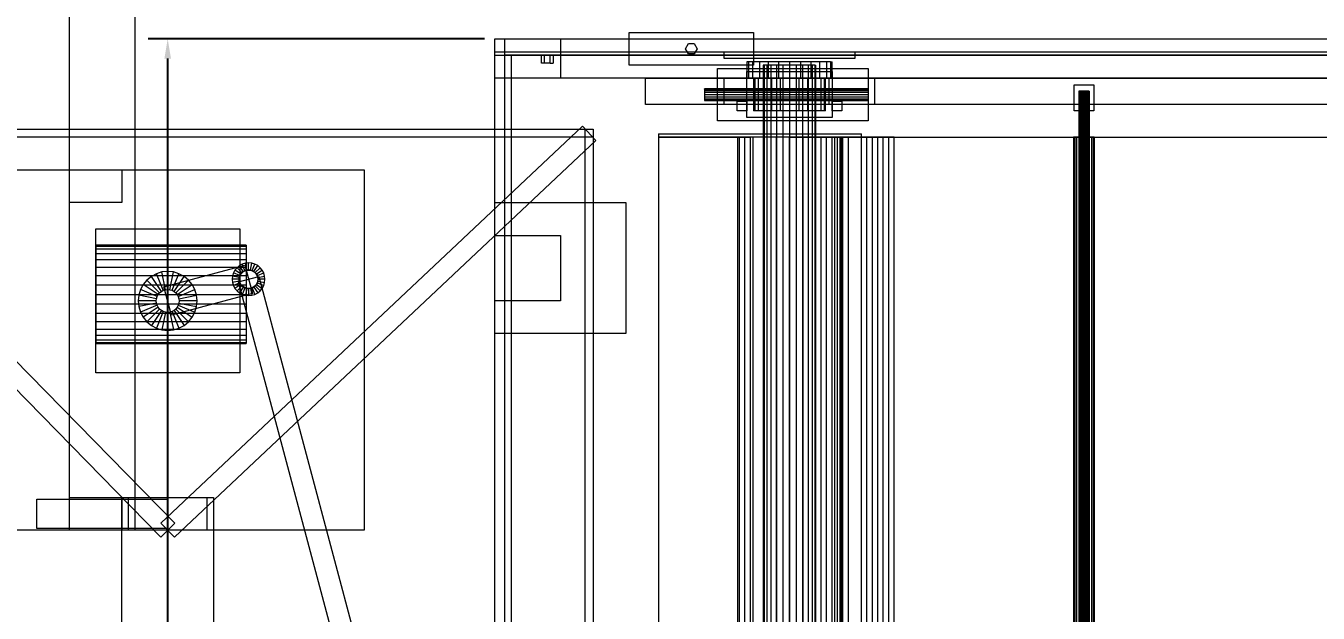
# Model space of a CAD drawing. Header units: millimetres. Extents: x -191664 to 191490, y -197311 to 10263.
# Drawn here: x 388 to 2362, y -130177 to -129280 of the extents above; entities that cross this region are included whole.
import ezdxf

# ---------------------------------------------------------------- set-up
doc = ezdxf.new("R2010")
doc.units = ezdxf.units.MM
for name, color, linetype, lineweight in [('COTAS_O', 1, 'Continuous', 0), ('DET_secador_superior', 7, 'Continuous', 0), ('R15_COTAS_TRANSPORTE_P', 1, 'Continuous', 0)]:
    doc.layers.add(name, color=color, linetype=linetype, lineweight=lineweight)
doc.dimstyles.new('PLANTA_20', dxfattribs={"dimtxt": 50, "dimasz": 30, "dimexe": 30, "dimexo": 16, "dimgap": 20, "dimtad": 1, "dimtih": 1, "dimtoh": 1, "dimdec": 1, "dimzin": 0, "dimdsep": 46, "dimcen": 0.09, "dimadec": 0, "dimazin": 0, "dimtfac": 1, "dimtdec": 4, "dimtofl": 0, "dimtmove": 0, "dimatfit": 3, "dimfxl": 1, "dimtolj": 1, "dimtzin": 0, "dimarcsym": 0})

# ---------------------------------------------------------------- blocks, each defined once
blk = doc.blocks.new('*D94')
at = {"layer": 'COTAS_O', "color": 0, "lineweight": -2, "transparency": 16777216}
for p, q in [((1088.7, -129300), (574.7, -129300)), ((604.7, -132070), (604.7, -129330)), ((1088.7, -132100), (574.7, -132100))]:
    blk.add_line(p, q, dxfattribs=at)
at = {"layer": 'COTAS_O', "color": 0, "transparency": 16777216}
for points in [[(599.7, -129330), (609.7, -129330), (604.7, -129300)], [(599.7, -132070), (609.7, -132070), (604.7, -132100)]]:
    blk.add_solid(points, dxfattribs=at)
at = {"layer": 'Defpoints', "color": 0, "transparency": 16777216}
for p in [(604.7, -129300), (1104.7, -129300), (1104.7, -132100)]:
    blk.add_point(p, dxfattribs=at)
blk = doc.blocks.new('*D131')
at = {"layer": 'Defpoints', "color": 0, "transparency": 16777216}
for p in [(1100, -183968.1), (1139.8, -184162.7), (1104.6, -184212), (1304.6, -184212), (1304.6, -184212)]:
    blk.add_point(p, dxfattribs=at)
at = {"layer": 'R15_COTAS_TRANSPORTE_P', "color": 0, "lineweight": -2, "transparency": 16777216}
blk.add_arc((1304.6, -184212), 172, 140.0034, 169.9966, dxfattribs=at)
at = {"layer": 'R15_COTAS_TRANSPORTE_P', "color": 0, "transparency": 16777216}
for points in [[(1169.3, -184097.9), (1176.3, -184105), (1194, -184080.2)], [(1140.2, -184182.6), (1130.2, -184181.7), (1132.6, -184212)]]:
    blk.add_solid(points, dxfattribs=at)
blk = doc.blocks.new('*D132')
at = {"layer": 'Defpoints', "color": 0, "transparency": 16777216}
for p in [(-500, -194490), (-500, -194490), (500, -194490), (203.3, -194656.7), (439.7, -194832)]:
    blk.add_point(p, dxfattribs=at)
at = {"layer": 'R15_COTAS_TRANSPORTE_P', "color": 0, "lineweight": -2, "transparency": 16777216}
blk.add_arc((-500, -194490), 722.8, 342.3783, 357.6217, dxfattribs=at)
at = {"layer": 'R15_COTAS_TRANSPORTE_P', "color": 0, "transparency": 16777216}
for points in [[(217.2, -194519.9), (227.1, -194520.1), (222.8, -194490)], [(193.6, -194710.4), (184.1, -194707.2), (179.2, -194737.2)]]:
    blk.add_solid(points, dxfattribs=at)
blk = doc.blocks.new('*D133')
at = {"layer": 'Defpoints', "color": 0, "transparency": 16777216}
for p in [(439.7, -194148), (217.9, -194406.1), (-500, -194490), (-500, -194490), (500, -194490)]:
    blk.add_point(p, dxfattribs=at)
at = {"layer": 'R15_COTAS_TRANSPORTE_P', "color": 0, "lineweight": -2, "transparency": 16777216}
blk.add_arc((-500, -194490), 722.8, 2.3783, 17.6217, dxfattribs=at)
at = {"layer": 'R15_COTAS_TRANSPORTE_P', "color": 0, "transparency": 16777216}
for points in [[(184.1, -194272.8), (193.6, -194269.6), (179.2, -194242.8)], [(227.1, -194459.9), (217.2, -194460.1), (222.8, -194490)]]:
    blk.add_solid(points, dxfattribs=at)

msp = doc.modelspace()

# ---------------------------------------------------------------- linework, layer by layer
at = {"layer": 'DET_secador_superior', "color": 253, "true_color": 0xa6b3ba}
for p, q in [((454.71, -130050), (454.71, -129000)), ((554.71, -129000), (554.71, -130050)), ((1242.71, -129450), (1242.71, -129438)), ((1254.71, -129450), (1242.71, -129450)), ((354.71, -129500), (904.71, -129500)), ((454.71, -129550), (454.71, -129500)), ((454.71, -129500), (534.71, -129500)), ((534.71, -129500), (534.71, -129550)), ((904.71, -129500), (904.71, -130050)), ((534.71, -129550), (454.71, -129550)), ((454.71, -130050), (454.71, -130000)), ((454.71, -130000), (534.71, -130000)), ((534.71, -130610), (534.71, -130000)), ((534.71, -130000), (674.71, -130000)), ((534.71, -130000), (534.71, -130050)), ((544.71, -130050), (544.71, -130000)), ((544.71, -130000), (664.71, -130000)), ((664.71, -130000), (664.71, -130050)), ((674.71, -130000), (674.71, -130610)), ((904.71, -130050), (354.71, -130050)), ((554.71, -130050), (454.71, -130050)), ((534.71, -130050), (454.71, -130050)), ((664.71, -130050), (544.71, -130050))]:
    msp.add_line(p, q, dxfattribs=at)
at = {"layer": 'DET_secador_superior', "color": 9, "true_color": 0xb8c6c1}
for p, q in [((1104.71, -132100), (1104.71, -129300)), ((1104.71, -129300), (20854.71, -129300)), ((1104.71, -132075), (1104.71, -129325)), ((1104.71, -129325), (1129.71, -129325)), ((1129.71, -129325), (1129.71, -132075))]:
    msp.add_line(p, q, dxfattribs=at)
at = {"layer": 'DET_secador_superior', "color": 251, "true_color": 0x536a64}
for p, q in [((1104.71, -129360), (1104.71, -129300)), ((1104.71, -129300), (21104.71, -129300)), ((1104.71, -129300), (1204.71, -129300)), ((1204.71, -129300), (1204.71, -129360)), ((1104.71, -129360), (1104.71, -129320)), ((1104.71, -129320), (21104.71, -129320)), ((21104.71, -129360), (1104.71, -129360)), ((1204.71, -129360), (1104.71, -129360)), ((1104.71, -129700), (1104.71, -129600)), ((1104.71, -129600), (1204.71, -129600)), ((1204.71, -129600), (1204.71, -129700)), ((1204.71, -129700), (1104.71, -129700))]:
    msp.add_line(p, q, dxfattribs=at)
at = {"layer": 'DET_secador_superior', "color": 254, "true_color": 0xd8e0dc}
for p, q in [((1119.71, -129325), (1119.71, -129300)), ((1119.71, -129300), (2756.38, -129300)), ((2756.38, -129325), (1119.71, -129325))]:
    msp.add_line(p, q, dxfattribs=at)
at = {"layer": 'DET_secador_superior', "color": 142, "true_color": 0x159eb4}
for p, q in [((1309.71, -129340), (1309.71, -129290)), ((1309.71, -129290), (1499.71, -129290)), ((1499.71, -129290), (1499.71, -129340)), ((1499.71, -129340), (1309.71, -129340))]:
    msp.add_line(p, q, dxfattribs=at)
at = {"layer": 'DET_secador_superior', "color": 253, "true_color": 0xaab5b9}
for p, q in [((1119.71, -132075), (1119.71, -129325)), ((1119.71, -129325), (2504.71, -129325))]:
    msp.add_line(p, q, dxfattribs=at)
at = {"layer": 'DET_secador_superior', "color": 43, "true_color": 0xe7bf45}
for p, q in [((1180.21, -129325), (1175.71, -129325)), ((1175.71, -129337), (1175.71, -129325)), ((1189.21, -129325), (1180.21, -129325)), ((1180.21, -129337), (1180.21, -129325)), ((1193.71, -129325), (1189.21, -129325)), ((1189.21, -129337), (1189.21, -129325)), ((1193.71, -129325), (1193.71, -129337)), ((1395.71, -129315), (1400.21, -129307.21)), ((1400.21, -129322.79), (1395.71, -129315)), ((1400.21, -129307.21), (1409.21, -129307.21)), ((1409.21, -129322.79), (1400.21, -129322.79)), ((1409.21, -129307.21), (1413.71, -129315)), ((1413.71, -129315), (1409.21, -129322.79)), ((1180.21, -129337), (1175.71, -129337)), ((1189.21, -129337), (1180.21, -129337)), ((1189.21, -129337), (1193.71, -129337))]:
    msp.add_line(p, q, dxfattribs=at)
at = {"layer": 'DET_secador_superior', "color": 33, "true_color": 0xb7a252}
for p, q in [((1454.71, -129330), (1454.71, -129320)), ((1454.71, -129320), (1654.71, -129320)), ((1654.71, -129320), (1654.71, -129330)), ((1654.71, -129330), (1454.71, -129330))]:
    msp.add_line(p, q, dxfattribs=at)
at = {"layer": 'DET_secador_superior', "color": 8, "true_color": 0x617680}
for p, q in [((1444.71, -129425), (1444.71, -129345)), ((1444.71, -129345), (1674.71, -129345)), ((1674.71, -129345), (1674.71, -129425)), ((1334.71, -129400), (1334.71, -129360)), ((1334.71, -129360), (1614.71, -129360)), ((1334.71, -129360), (1684.71, -129360)), ((1454.71, -129400), (1454.71, -129360)), ((1454.71, -129360), (20754.71, -129360)), ((1489.71, -129420), (1489.71, -129350)), ((1489.71, -129350), (1619.71, -129350)), ((1614.71, -129360), (1614.71, -129400)), ((1619.71, -129350), (1619.71, -129420)), ((1684.71, -129360), (1684.71, -129400)), ((1989.71, -129410), (1989.71, -129370)), ((1989.71, -129370), (2019.71, -129370)), ((2019.71, -129370), (2019.71, -129410)), ((1614.71, -129400), (1334.71, -129400)), ((1684.71, -129400), (1334.71, -129400)), ((20754.71, -129400), (1454.71, -129400)), ((1474.71, -129410), (1474.71, -129395)), ((1474.71, -129395), (1489.71, -129395)), ((1489.71, -129395), (1489.71, -129410)), ((1619.71, -129410), (1619.71, -129395)), ((1619.71, -129395), (1634.71, -129395)), ((1634.71, -129395), (1634.71, -129410)), ((1674.71, -129425), (1444.71, -129425)), ((1489.71, -129410), (1474.71, -129410)), ((1619.71, -129420), (1489.71, -129420)), ((1634.71, -129410), (1619.71, -129410)), ((2019.71, -129410), (1989.71, -129410))]:
    msp.add_line(p, q, dxfattribs=at)
at = {"layer": 'DET_secador_superior', "color": 55, "true_color": 0xb2a258}
for p, q in [((1491.93, -129335), (1489.71, -129335)), ((1489.71, -129335), (1489.71, -129360)), ((1498.42, -129335), (1491.93, -129335)), ((1491.93, -129335), (1491.93, -129360)), ((1508.75, -129335), (1498.42, -129335)), ((1498.42, -129335), (1498.42, -129360)), ((1522.21, -129335), (1508.75, -129335)), ((1508.75, -129335), (1508.75, -129360)), ((1537.89, -129335), (1522.21, -129335)), ((1522.21, -129335), (1522.21, -129360)), ((1554.71, -129335), (1537.89, -129335)), ((1537.89, -129335), (1537.89, -129360)), ((1571.54, -129335), (1554.71, -129335)), ((1554.71, -129335), (1554.71, -129360)), ((1587.21, -129335), (1571.54, -129335)), ((1571.54, -129335), (1571.54, -129360)), ((1600.67, -129335), (1587.21, -129335)), ((1587.21, -129335), (1587.21, -129360)), ((1611, -129335), (1600.67, -129335)), ((1600.67, -129335), (1600.67, -129360)), ((1617.5, -129335), (1611, -129335)), ((1611, -129335), (1611, -129360)), ((1617.5, -129335), (1619.71, -129335)), ((1617.5, -129335), (1617.5, -129360)), ((1619.71, -129360), (1619.71, -129335)), ((1491.93, -129360), (1489.71, -129360)), ((1498.42, -129360), (1491.93, -129360)), ((1508.75, -129360), (1498.42, -129360)), ((1522.21, -129360), (1508.75, -129360)), ((1537.89, -129360), (1522.21, -129360)), ((1554.71, -129360), (1537.89, -129360)), ((1571.54, -129360), (1554.71, -129360)), ((1587.21, -129360), (1571.54, -129360)), ((1600.67, -129360), (1587.21, -129360)), ((1611, -129360), (1600.67, -129360)), ((1617.5, -129360), (1611, -129360)), ((1619.71, -129360), (1617.5, -129360))]:
    msp.add_line(p, q, dxfattribs=at)
at = {"layer": 'DET_secador_superior', "color": 253, "true_color": 0xa4b0b5}
for p, q in [((1516.08, -129340), (1514.71, -129340)), ((1514.71, -129340), (1514.71, -132060)), ((1520.07, -129340), (1516.08, -129340)), ((1516.08, -129340), (1516.08, -132060)), ((1526.43, -129340), (1520.07, -129340)), ((1520.07, -129340), (1520.07, -132060)), ((1534.71, -129340), (1526.43, -129340)), ((1526.43, -129340), (1526.43, -132060)), ((1544.36, -129340), (1534.71, -129340)), ((1534.71, -129340), (1534.71, -132060)), ((1554.71, -129340), (1544.36, -129340)), ((1544.36, -129340), (1544.36, -132060)), ((1565.06, -129340), (1554.71, -129340)), ((1554.71, -129340), (1554.71, -132060)), ((1574.71, -129340), (1565.06, -129340)), ((1565.06, -129340), (1565.06, -132060)), ((1583, -129340), (1574.71, -129340)), ((1574.71, -129340), (1574.71, -132060)), ((1589.35, -129340), (1583, -129340)), ((1583, -129340), (1583, -132060)), ((1593.35, -129340), (1589.35, -129340)), ((1589.35, -129340), (1589.35, -132060)), ((1593.35, -129340), (1594.71, -129340)), ((1593.35, -129340), (1593.35, -132060)), ((1594.71, -132060), (1594.71, -129340)), ((1501.59, -129360), (1499.71, -129360)), ((1499.71, -129360), (1499.71, -129410)), ((1507.08, -129360), (1501.59, -129360)), ((1501.59, -129360), (1501.59, -129410)), ((1515.82, -129360), (1507.08, -129360)), ((1507.08, -129360), (1507.08, -129410)), ((1527.21, -129360), (1515.82, -129360)), ((1515.82, -129360), (1515.82, -129410)), ((1540.48, -129360), (1527.21, -129360)), ((1527.21, -129360), (1527.21, -129410)), ((1554.71, -129360), (1540.48, -129360)), ((1540.48, -129360), (1540.48, -129410)), ((1568.95, -129360), (1554.71, -129360)), ((1554.71, -129360), (1554.71, -129410)), ((1582.21, -129360), (1568.95, -129360)), ((1568.95, -129360), (1568.95, -129410)), ((1593.6, -129360), (1582.21, -129360)), ((1582.21, -129360), (1582.21, -129410)), ((1602.34, -129360), (1593.6, -129360)), ((1593.6, -129360), (1593.6, -129410)), ((1607.84, -129360), (1602.34, -129360)), ((1602.34, -129360), (1602.34, -129410)), ((1607.84, -129360), (1609.71, -129360)), ((1607.84, -129360), (1607.84, -129410)), ((1609.71, -129410), (1609.71, -129360)), ((1996.98, -129380), (1996.71, -129380)), ((1996.71, -129380), (1996.71, -132020)), ((1997.78, -129380), (1996.98, -129380)), ((1996.98, -129380), (1996.98, -132020)), ((1999.06, -129380), (1997.78, -129380)), ((1997.78, -129380), (1997.78, -132020)), ((2000.71, -129380), (1999.06, -129380)), ((1999.06, -129380), (1999.06, -132020)), ((2002.64, -129380), (2000.71, -129380)), ((2000.71, -129380), (2000.71, -132020)), ((2004.71, -129380), (2002.64, -129380)), ((2002.64, -129380), (2002.64, -132020)), ((2006.78, -129380), (2004.71, -129380)), ((2004.71, -129380), (2004.71, -132020)), ((2008.71, -129380), (2006.78, -129380)), ((2006.78, -129380), (2006.78, -132020)), ((2010.37, -129380), (2008.71, -129380)), ((2008.71, -129380), (2008.71, -132020)), ((2011.64, -129380), (2010.37, -129380)), ((2010.37, -129380), (2010.37, -132020)), ((2012.44, -129380), (2011.64, -129380)), ((2011.64, -129380), (2011.64, -132020)), ((2012.44, -129380), (2012.71, -129380)), ((2012.44, -129380), (2012.44, -132020)), ((2012.71, -132020), (2012.71, -129380)), ((1501.59, -129410), (1499.71, -129410)), ((1507.08, -129410), (1501.59, -129410)), ((1515.82, -129410), (1507.08, -129410)), ((1527.21, -129410), (1515.82, -129410)), ((1540.48, -129410), (1527.21, -129410)), ((1554.71, -129410), (1540.48, -129410)), ((1568.95, -129410), (1554.71, -129410)), ((1582.21, -129410), (1568.95, -129410)), ((1593.6, -129410), (1582.21, -129410)), ((1602.34, -129410), (1593.6, -129410)), ((1607.84, -129410), (1602.34, -129410)), ((1609.71, -129410), (1607.84, -129410)), ((1477.92, -129450), (1475.21, -129450)), ((1475.21, -129450), (1475.21, -131950)), ((1485.86, -129450), (1477.92, -129450)), ((1477.92, -129450), (1477.92, -131950)), ((1498.5, -129450), (1485.86, -129450)), ((1485.86, -129450), (1485.86, -131950)), ((1514.96, -129450), (1498.5, -129450)), ((1498.5, -129450), (1498.5, -131950)), ((1534.14, -129450), (1514.96, -129450)), ((1514.96, -129450), (1514.96, -131950)), ((1554.71, -129450), (1534.14, -129450)), ((1534.14, -129450), (1534.14, -131950)), ((1575.29, -129450), (1554.71, -129450)), ((1594.46, -129450), (1575.29, -129450)), ((1575.29, -129450), (1575.29, -131950)), ((1610.93, -129450), (1594.46, -129450)), ((1594.46, -129450), (1594.46, -131950)), ((1623.56, -129450), (1610.93, -129450)), ((1610.93, -129450), (1610.93, -131950)), ((1631.5, -129450), (1623.56, -129450)), ((1623.56, -129450), (1623.56, -131950)), ((1631.5, -129450), (1634.21, -129450)), ((1631.5, -129450), (1631.5, -131950)), ((1634.21, -131950), (1634.21, -129450)), ((1989.26, -129450), (1988.71, -129450)), ((1988.71, -129450), (1988.71, -131950)), ((1990.86, -129450), (1989.26, -129450)), ((1989.26, -129450), (1989.26, -131950)), ((1993.4, -129450), (1990.86, -129450)), ((1990.86, -129450), (1990.86, -131950)), ((1996.71, -129450), (1993.4, -129450)), ((1993.4, -129450), (1993.4, -131950)), ((2000.57, -129450), (1996.71, -129450)), ((1996.71, -129450), (1996.71, -131950)), ((2004.71, -129450), (2000.57, -129450)), ((2000.57, -129450), (2000.57, -131950)), ((2008.85, -129450), (2004.71, -129450)), ((2004.71, -129450), (2004.71, -131950)), ((2012.71, -129450), (2008.85, -129450)), ((2008.85, -129450), (2008.85, -131950)), ((2016.03, -129450), (2012.71, -129450)), ((2012.71, -129450), (2012.71, -131950)), ((2018.57, -129450), (2016.03, -129450)), ((2016.03, -129450), (2016.03, -131950)), ((2020.17, -129450), (2018.57, -129450)), ((2018.57, -129450), (2018.57, -131950)), ((2020.17, -129450), (2020.71, -129450)), ((2020.17, -129450), (2020.17, -131950)), ((2020.71, -131950), (2020.71, -129450))]:
    msp.add_line(p, q, dxfattribs=at)
at = {"layer": 'DET_secador_superior', "color": 9, "true_color": 0xb2bdc0}
for p, q in [((1424.71, -129376.69), (1424.71, -129376)), ((1674.71, -129376), (1424.71, -129376)), ((1424.71, -129376.69), (1424.71, -129378.64)), ((1424.71, -129376.69), (1674.71, -129376.69)), ((1424.71, -129378.64), (1424.71, -129381.56)), ((1424.71, -129378.64), (1674.71, -129378.64)), ((1424.71, -129381.56), (1424.71, -129385)), ((1424.71, -129381.56), (1674.71, -129381.56)), ((1424.71, -129385), (1424.71, -129388.44)), ((1424.71, -129385), (1674.71, -129385)), ((1674.71, -129376), (1674.71, -129376.69)), ((1674.71, -129376.69), (1674.71, -129378.64)), ((1674.71, -129378.64), (1674.71, -129381.56)), ((1674.71, -129381.56), (1674.71, -129385)), ((1674.71, -129385), (1674.71, -129388.44)), ((1424.71, -129388.44), (1424.71, -129391.36)), ((1424.71, -129388.44), (1674.71, -129388.44)), ((1424.71, -129391.36), (1424.71, -129393.31)), ((1424.71, -129391.36), (1674.71, -129391.36)), ((1424.71, -129393.31), (1424.71, -129394)), ((1424.71, -129393.31), (1674.71, -129393.31)), ((1424.71, -129394), (1674.71, -129394)), ((1674.71, -129388.44), (1674.71, -129391.36)), ((1674.71, -129391.36), (1674.71, -129393.31)), ((1674.71, -129393.31), (1674.71, -129394))]:
    msp.add_line(p, q, dxfattribs=at)
at = {"layer": 'DET_secador_superior', "color": 33, "true_color": 0xb6a25b}
for p, q in [((4.71, -129438), (1254.71, -129438)), ((1242.71, -131250), (1242.71, -129438)), ((1242.71, -129438), (1254.71, -129438)), ((1254.71, -129438), (1254.71, -129450)), ((1254.71, -129438), (1254.71, -131250)), ((1254.71, -129450), (4.71, -129450))]:
    msp.add_line(p, q, dxfattribs=at)
at = {"layer": 'DET_secador_superior', "color": 8, "true_color": 0x667c87}
for p, q in [((21.42, -129433.5), (615.42, -130039.5)), ((594.43, -130039.08), (1238.43, -129433.08)), ((1238.43, -129433.08), (1258.99, -129454.92)), ((594, -130060.5), (0, -129454.5)), ((1258.99, -129454.92), (614.99, -130060.92)), ((404.71, -130047.5), (404.71, -130002.5)), ((404.71, -130002.5), (604.71, -130002.5)), ((604.71, -130002.5), (604.71, -130047.5)), ((604.71, -130047.5), (404.71, -130047.5)), ((615.42, -130039.5), (594, -130060.5)), ((614.99, -130060.92), (594.43, -130039.08))]:
    msp.add_line(p, q, dxfattribs=at)
at = {"layer": 'DET_secador_superior', "color": 253, "true_color": 0xa8b3b5}
for p, q in [((1354.71, -129445), (1594.71, -129445)), ((1354.71, -129445), (1354.71, -129450)), ((1354.71, -129445), (1664.71, -129445)), ((1594.71, -129450), (1354.71, -129450)), ((1354.71, -129450), (1354.71, -131950)), ((1354.71, -129450), (1494.71, -129450)), ((1664.71, -129450), (1354.71, -129450)), ((1494.71, -129450), (1494.71, -131950)), ((1594.71, -129450), (1594.71, -129445)), ((1594.71, -131950), (1594.71, -129450)), ((1664.71, -129450), (1664.71, -129445)), ((1664.71, -131950), (1664.71, -129450))]:
    msp.add_line(p, q, dxfattribs=at)
at = {"layer": 'DET_secador_superior', "color": 8, "true_color": 0x727f77}
for p, q in [((1554.71, -131950), (1554.71, -129450)), ((1554.71, -129450), (20654.71, -129450))]:
    msp.add_line(p, q, dxfattribs=at)
at = {"layer": 'DET_secador_superior', "color": 9, "true_color": 0xc7cdbf}
for p, q in [((1603.05, -129450), (1594.71, -129450)), ((1603.05, -131950), (1603.05, -129450)), ((1611.38, -129450), (1603.05, -129450)), ((1611.38, -131950), (1611.38, -129450)), ((1619.71, -129450), (1611.38, -129450)), ((1619.71, -131950), (1619.71, -129450)), ((1628.05, -129450), (1619.71, -129450)), ((1628.05, -131950), (1628.05, -129450)), ((1636.38, -129450), (1628.05, -129450)), ((1636.38, -131950), (1636.38, -129450)), ((1644.71, -129450), (1636.38, -129450)), ((1644.71, -131950), (1644.71, -129450)), ((1673.05, -129450), (1664.71, -129450)), ((1673.05, -131950), (1673.05, -129450)), ((1681.38, -129450), (1673.05, -129450)), ((1681.38, -131950), (1681.38, -129450)), ((1689.71, -129450), (1681.38, -129450)), ((1689.71, -131950), (1689.71, -129450)), ((1698.05, -129450), (1689.71, -129450)), ((1698.05, -131950), (1698.05, -129450)), ((1706.38, -129450), (1698.05, -129450)), ((1706.38, -131950), (1706.38, -129450)), ((1714.71, -129450), (1706.38, -129450)), ((1714.71, -131950), (1714.71, -129450))]:
    msp.add_line(p, q, dxfattribs=at)
at = {"layer": 'DET_secador_superior', "color": 252, "true_color": 0x798e91}
for p, q in [((1104.71, -129750), (1104.71, -129550)), ((1104.71, -129550), (1304.71, -129550)), ((1304.71, -129550), (1304.71, -129750)), ((1304.71, -129750), (1104.71, -129750))]:
    msp.add_line(p, q, dxfattribs=at)
at = {"layer": 'DET_secador_superior', "color": 147, "true_color": 0x396a7a}
for p, q in [((494.71, -129810), (494.71, -129590)), ((494.71, -129590), (714.71, -129590)), ((714.71, -129590), (714.71, -129810)), ((714.71, -129810), (494.71, -129810))]:
    msp.add_line(p, q, dxfattribs=at)
at = {"layer": 'DET_secador_superior', "color": 147, "true_color": 0x286779}
for p, q in [((494.71, -129616.44), (494.71, -129615)), ((724.71, -129615), (494.71, -129615)), ((494.71, -129616.44), (494.71, -129620.71)), ((494.71, -129616.44), (724.71, -129616.44)), ((494.71, -129620.71), (494.71, -129627.64)), ((494.71, -129620.71), (724.71, -129620.71)), ((724.71, -129615), (724.71, -129616.44)), ((724.71, -129616.44), (724.71, -129620.71)), ((724.71, -129620.71), (724.71, -129627.64)), ((494.71, -129627.64), (494.71, -129636.97)), ((494.71, -129627.64), (724.71, -129627.64)), ((494.71, -129636.97), (494.71, -129648.33)), ((494.71, -129636.97), (724.71, -129636.97)), ((724.71, -129627.64), (724.71, -129636.97)), ((724.71, -129636.97), (724.71, -129648.33)), ((494.71, -129648.33), (494.71, -129661.3)), ((494.71, -129648.33), (724.71, -129648.33)), ((494.71, -129661.3), (494.71, -129675.37)), ((494.71, -129661.3), (724.71, -129661.3)), ((724.71, -129648.33), (724.71, -129661.3)), ((724.71, -129661.3), (724.71, -129675.37)), ((494.71, -129675.37), (494.71, -129690)), ((494.71, -129675.37), (724.71, -129675.37)), ((724.71, -129675.37), (724.71, -129690)), ((494.71, -129690), (494.71, -129704.63)), ((494.71, -129690), (724.71, -129690)), ((724.71, -129690), (724.71, -129704.63)), ((494.71, -129704.63), (494.71, -129718.7)), ((494.71, -129704.63), (724.71, -129704.63)), ((494.71, -129718.7), (494.71, -129731.67)), ((494.71, -129718.7), (724.71, -129718.7)), ((724.71, -129704.63), (724.71, -129718.7)), ((724.71, -129718.7), (724.71, -129731.67)), ((494.71, -129731.67), (494.71, -129743.03)), ((494.71, -129731.67), (724.71, -129731.67)), ((724.71, -129731.67), (724.71, -129743.03)), ((494.71, -129743.03), (494.71, -129752.36)), ((494.71, -129743.03), (724.71, -129743.03)), ((494.71, -129752.36), (494.71, -129759.29)), ((494.71, -129752.36), (724.71, -129752.36)), ((494.71, -129759.29), (494.71, -129763.56)), ((494.71, -129759.29), (724.71, -129759.29)), ((724.71, -129743.03), (724.71, -129752.36)), ((724.71, -129752.36), (724.71, -129759.29)), ((724.71, -129759.29), (724.71, -129763.56)), ((494.71, -129763.56), (494.71, -129765)), ((494.71, -129763.56), (724.71, -129763.56)), ((494.71, -129765), (724.71, -129765)), ((724.71, -129763.56), (724.71, -129765))]:
    msp.add_line(p, q, dxfattribs=at)
at = {"layer": 'DET_secador_superior', "color": 253, "true_color": 0x9eafb6}
for p, q in [((728.29, -129641.93), (723.42, -129642.41)), ((733.17, -129642.41), (728.29, -129641.93)), ((728.29, -129652.43), (728.29, -129641.93)), ((587.49, -129658.43), (579.71, -129662.58)), ((595.93, -129655.86), (587.49, -129658.43)), ((598.02, -129683.83), (587.49, -129658.43)), ((604.71, -129655), (595.93, -129655.86)), ((601.3, -129682.84), (595.93, -129655.86)), ((613.49, -129655.86), (604.71, -129655)), ((604.71, -129682.5), (604.71, -129655)), ((608.13, -129682.84), (613.49, -129655.86)), ((611.41, -129683.83), (621.93, -129658.43)), ((621.93, -129658.43), (613.49, -129655.86)), ((629.71, -129662.58), (621.93, -129658.43)), ((703.77, -129662.06), (703.29, -129666.93)), ((705.2, -129657.37), (703.77, -129662.06)), ((714.07, -129664.1), (703.77, -129662.06)), ((707.51, -129653.04), (705.2, -129657.37)), ((714.9, -129661.38), (705.2, -129657.37)), ((710.62, -129649.26), (707.51, -129653.04)), ((716.24, -129658.88), (707.51, -129653.04)), ((714.4, -129646.15), (710.62, -129649.26)), ((718.04, -129656.68), (710.62, -129649.26)), ((714.07, -129664.1), (714.9, -129661.38)), ((718.73, -129643.84), (714.4, -129646.15)), ((720.24, -129654.88), (714.4, -129646.15)), ((714.9, -129661.38), (716.24, -129658.88)), ((716.24, -129658.88), (718.04, -129656.68)), ((718.04, -129656.68), (720.24, -129654.88)), ((723.42, -129642.41), (718.73, -129643.84)), ((722.74, -129653.54), (718.73, -129643.84)), ((720.24, -129654.88), (722.74, -129653.54)), ((722.74, -129653.54), (725.46, -129652.71)), ((725.46, -129652.71), (723.42, -129642.41)), ((725.46, -129652.71), (728.29, -129652.43)), ((728.29, -129652.43), (731.12, -129652.71)), ((731.12, -129652.71), (733.17, -129642.41)), ((731.12, -129652.71), (733.84, -129653.54)), ((737.86, -129643.84), (733.17, -129642.41)), ((733.84, -129653.54), (737.86, -129643.84)), ((733.84, -129653.54), (736.35, -129654.88)), ((736.35, -129654.88), (742.18, -129646.15)), ((736.35, -129654.88), (738.55, -129656.68)), ((742.18, -129646.15), (737.86, -129643.84)), ((738.55, -129656.68), (745.97, -129649.26)), ((738.55, -129656.68), (740.35, -129658.88)), ((740.35, -129658.88), (749.08, -129653.04)), ((740.35, -129658.88), (741.69, -129661.38)), ((741.69, -129661.38), (751.39, -129657.37)), ((741.69, -129661.38), (742.51, -129664.1)), ((745.97, -129649.26), (742.18, -129646.15)), ((742.51, -129664.1), (752.81, -129662.06)), ((749.08, -129653.04), (745.97, -129649.26)), ((751.39, -129657.37), (749.08, -129653.04)), ((752.81, -129662.06), (751.39, -129657.37)), ((753.29, -129666.93), (752.81, -129662.06)), ((567.3, -129675), (563.14, -129682.78)), ((572.89, -129668.18), (567.3, -129675)), ((590.16, -129690.28), (567.3, -129675)), ((579.71, -129662.58), (572.89, -129668.18)), ((592.34, -129687.63), (572.89, -129668.18)), ((594.99, -129685.45), (579.71, -129662.58)), ((614.43, -129685.45), (629.71, -129662.58)), ((617.09, -129687.63), (636.53, -129668.18)), ((619.26, -129690.28), (642.13, -129675)), ((636.53, -129668.18), (629.71, -129662.58)), ((642.13, -129675), (636.53, -129668.18)), ((646.29, -129682.78), (642.13, -129675)), ((713.79, -129666.93), (703.29, -129666.93)), ((703.29, -129666.93), (703.77, -129671.81)), ((714.07, -129669.76), (703.77, -129671.81)), ((703.77, -129671.81), (705.2, -129676.5)), ((714.9, -129672.48), (705.2, -129676.5)), ((705.2, -129676.5), (707.51, -129680.82)), ((716.24, -129674.99), (707.51, -129680.82)), ((707.51, -129680.82), (710.62, -129684.61)), ((718.04, -129677.19), (710.62, -129684.61)), ((713.79, -129666.93), (714.07, -129664.1)), ((714.07, -129669.76), (713.79, -129666.93)), ((714.9, -129672.48), (714.07, -129669.76)), ((720.24, -129678.99), (714.4, -129687.72)), ((716.24, -129674.99), (714.9, -129672.48)), ((718.04, -129677.19), (716.24, -129674.99)), ((720.24, -129678.99), (718.04, -129677.19)), ((722.74, -129680.33), (718.73, -129690.03)), ((722.74, -129680.33), (720.24, -129678.99)), ((725.46, -129681.15), (722.74, -129680.33)), ((725.46, -129681.15), (723.42, -129691.45)), ((728.29, -129681.43), (725.46, -129681.15)), ((731.12, -129681.15), (728.29, -129681.43)), ((728.29, -129681.43), (728.29, -129691.93)), ((733.84, -129680.33), (731.12, -129681.15)), ((731.12, -129681.15), (733.17, -129691.45)), ((736.35, -129678.99), (733.84, -129680.33)), ((733.84, -129680.33), (737.86, -129690.03)), ((738.55, -129677.19), (736.35, -129678.99)), ((736.35, -129678.99), (742.18, -129687.72)), ((740.35, -129674.99), (738.55, -129677.19)), ((738.55, -129677.19), (745.97, -129684.61)), ((741.69, -129672.48), (740.35, -129674.99)), ((740.35, -129674.99), (749.08, -129680.82)), ((742.51, -129669.76), (741.69, -129672.48)), ((741.69, -129672.48), (751.39, -129676.5)), ((742.51, -129664.1), (742.79, -129666.93)), ((742.79, -129666.93), (742.51, -129669.76)), ((742.51, -129669.76), (752.81, -129671.81)), ((753.29, -129666.93), (742.79, -129666.93)), ((745.97, -129684.61), (749.08, -129680.82)), ((749.08, -129680.82), (751.39, -129676.5)), ((751.39, -129676.5), (752.81, -129671.81)), ((752.81, -129671.81), (753.29, -129666.93)), ((560.58, -129691.22), (559.71, -129700)), ((587.21, -129700), (559.71, -129700)), ((559.71, -129700), (560.58, -129708.78)), ((563.14, -129682.78), (560.58, -129691.22)), ((587.55, -129696.59), (560.58, -129691.22)), ((588.54, -129693.3), (563.14, -129682.78)), ((587.21, -129700), (587.55, -129696.59)), ((587.55, -129703.41), (587.21, -129700)), ((587.55, -129696.59), (588.54, -129693.3)), ((588.54, -129693.3), (590.16, -129690.28)), ((590.16, -129690.28), (592.34, -129687.63)), ((592.34, -129687.63), (594.99, -129685.45)), ((594.99, -129685.45), (598.02, -129683.83)), ((598.02, -129683.83), (601.3, -129682.84)), ((601.3, -129682.84), (604.71, -129682.5)), ((604.71, -129682.5), (608.13, -129682.84)), ((608.13, -129682.84), (611.41, -129683.83)), ((611.41, -129683.83), (614.43, -129685.45)), ((614.43, -129685.45), (617.09, -129687.63)), ((617.09, -129687.63), (619.26, -129690.28)), ((619.26, -129690.28), (620.88, -129693.3)), ((620.88, -129693.3), (646.29, -129682.78)), ((620.88, -129693.3), (621.88, -129696.59)), ((621.88, -129696.59), (648.85, -129691.22)), ((621.88, -129696.59), (622.21, -129700)), ((622.21, -129700), (621.88, -129703.41)), ((649.71, -129700), (622.21, -129700)), ((648.85, -129691.22), (646.29, -129682.78)), ((649.71, -129700), (648.85, -129691.22)), ((648.85, -129708.78), (649.71, -129700)), ((710.62, -129684.61), (714.4, -129687.72)), ((714.4, -129687.72), (718.73, -129690.03)), ((718.73, -129690.03), (723.42, -129691.45)), ((723.42, -129691.45), (728.29, -129691.93)), ((728.29, -129691.93), (733.17, -129691.45)), ((733.17, -129691.45), (737.86, -129690.03)), ((737.86, -129690.03), (742.18, -129687.72)), ((742.18, -129687.72), (745.97, -129684.61)), ((587.55, -129703.41), (560.58, -129708.78)), ((560.58, -129708.78), (563.14, -129717.22)), ((588.54, -129706.7), (563.14, -129717.22)), ((563.14, -129717.22), (567.3, -129725)), ((590.16, -129709.72), (567.3, -129725)), ((592.34, -129712.37), (572.89, -129731.82)), ((594.99, -129714.55), (579.71, -129737.42)), ((598.02, -129716.17), (587.49, -129741.57)), ((588.54, -129706.7), (587.55, -129703.41)), ((590.16, -129709.72), (588.54, -129706.7)), ((592.34, -129712.37), (590.16, -129709.72)), ((594.99, -129714.55), (592.34, -129712.37)), ((598.02, -129716.17), (594.99, -129714.55)), ((601.3, -129717.16), (595.93, -129744.14)), ((601.3, -129717.16), (598.02, -129716.17)), ((604.71, -129717.5), (601.3, -129717.16)), ((608.13, -129717.16), (604.71, -129717.5)), ((604.71, -129717.5), (604.71, -129745)), ((611.41, -129716.17), (608.13, -129717.16)), ((608.13, -129717.16), (613.49, -129744.14)), ((614.43, -129714.55), (611.41, -129716.17)), ((611.41, -129716.17), (621.93, -129741.57)), ((617.09, -129712.37), (614.43, -129714.55)), ((614.43, -129714.55), (629.71, -129737.42)), ((619.26, -129709.72), (617.09, -129712.37)), ((617.09, -129712.37), (636.53, -129731.82)), ((620.88, -129706.7), (619.26, -129709.72)), ((619.26, -129709.72), (642.13, -129725)), ((621.88, -129703.41), (620.88, -129706.7)), ((620.88, -129706.7), (646.29, -129717.22)), ((621.88, -129703.41), (648.85, -129708.78)), ((642.13, -129725), (646.29, -129717.22)), ((646.29, -129717.22), (648.85, -129708.78)), ((567.3, -129725), (572.89, -129731.82)), ((572.89, -129731.82), (579.71, -129737.42)), ((579.71, -129737.42), (587.49, -129741.57)), ((621.93, -129741.57), (629.71, -129737.42)), ((629.71, -129737.42), (636.53, -129731.82)), ((636.53, -129731.82), (642.13, -129725)), ((587.49, -129741.57), (595.93, -129744.14)), ((595.93, -129744.14), (604.71, -129745)), ((604.71, -129745), (613.49, -129744.14)), ((613.49, -129744.14), (621.93, -129741.57))]:
    msp.add_line(p, q, dxfattribs=at)
at = {"layer": 'DET_secador_superior', "color": 33, "true_color": 0xc3a34f}
for p, q in [((598.9, -129678.26), (722.48, -129645.2)), ((722.48, -129645.2), (734.11, -129688.67)), ((610.53, -129721.74), (598.9, -129678.26)), ((734.11, -129688.67), (610.53, -129721.74))]:
    msp.add_line(p, q, dxfattribs=at)
at = {"layer": 'DET_secador_superior', "color": 253, "true_color": 0xa8b4b9}
for p, q in [((714.56, -129664.2), (715.36, -129661.58)), ((715.36, -129661.58), (716.65, -129659.16)), ((716.65, -129659.16), (718.39, -129657.03)), ((718.39, -129657.03), (720.52, -129655.29)), ((720.52, -129655.29), (722.94, -129654)), ((722.94, -129654), (725.56, -129653.2)), ((725.56, -129653.2), (728.29, -129652.93)), ((728.29, -129652.93), (731.02, -129653.2)), ((731.02, -129653.2), (733.65, -129654)), ((733.65, -129654), (736.07, -129655.29)), ((736.07, -129655.29), (738.19, -129657.03)), ((738.19, -129657.03), (739.93, -129659.16)), ((739.93, -129659.16), (741.23, -129661.58)), ((741.23, -129661.58), (742.02, -129664.2)), ((714.29, -129666.93), (714.56, -129664.2)), ((714.56, -129669.66), (714.29, -129666.93)), ((715.36, -129672.29), (714.56, -129669.66)), ((716.65, -129674.71), (715.36, -129672.29)), ((718.39, -129676.83), (716.65, -129674.71)), ((720.52, -129678.57), (718.39, -129676.83)), ((722.94, -129679.87), (720.52, -129678.57)), ((725.56, -129680.66), (722.94, -129679.87)), ((728.29, -129680.93), (725.56, -129680.66)), ((731.02, -129680.66), (728.29, -129680.93)), ((733.65, -129679.87), (731.02, -129680.66)), ((736.07, -129678.57), (733.65, -129679.87)), ((738.19, -129676.83), (736.07, -129678.57)), ((739.93, -129674.71), (738.19, -129676.83)), ((741.23, -129672.29), (739.93, -129674.71)), ((742.02, -129669.66), (741.23, -129672.29)), ((742.02, -129664.2), (742.29, -129666.93)), ((742.29, -129666.93), (742.02, -129669.66))]:
    msp.add_line(p, q, dxfattribs=at)
at = {"layer": 'DET_secador_superior', "color": 253, "true_color": 0xa1afb6}
for p, q in [((712.84, -129671.07), (743.75, -129662.8)), ((989.26, -130704.14), (712.84, -129671.07)), ((743.75, -129662.8), (1020.17, -130695.86))]:
    msp.add_line(p, q, dxfattribs=at)

# ---------------------------------------------------------------- dimensions: what is measured, and where the dimension line sits
at = {"layer": 'COTAS_O'}
dim = msp.add_aligned_dim(p1=(1104.71, -132100), p2=(1104.71, -129300), distance=500, text='<> O', dimstyle='PLANTA_20', dxfattribs=at)
dim.commit()
dim.dimension.update_dxf_attribs({"geometry": '*D94', "text_midpoint": (604.71, -130700)})
at = {"layer": 'R15_COTAS_TRANSPORTE_P'}
for base, line1, line2, picture, middle in [((217.89, -194406.09), ((-500, -194490), (500, -194490)), ((-500, -194490), (439.69, -194147.98)), '*D133', (191490.46, -33543.69)), ((203.29, -194656.68), ((-500, -194490), (500, -194490)), ((-500, -194490), (439.69, -194832.02)), '*D132', (-191664.11, -34001.98)), ((1139.8, -184162.66), ((1304.62, -184212), (1104.62, -184212)), ((1304.62, -184212), (1100, -183968.15)), '*D131', (-166426.35, -78863.51))]:
    dim = msp.add_angular_dim_2l(base=base, line1=line1, line2=line2, dimstyle='PLANTA_20', dxfattribs=at)
    dim.commit()
    dim.dimension.update_dxf_attribs({"geometry": picture, "text_midpoint": middle})

doc.saveas('drawing.dxf')
